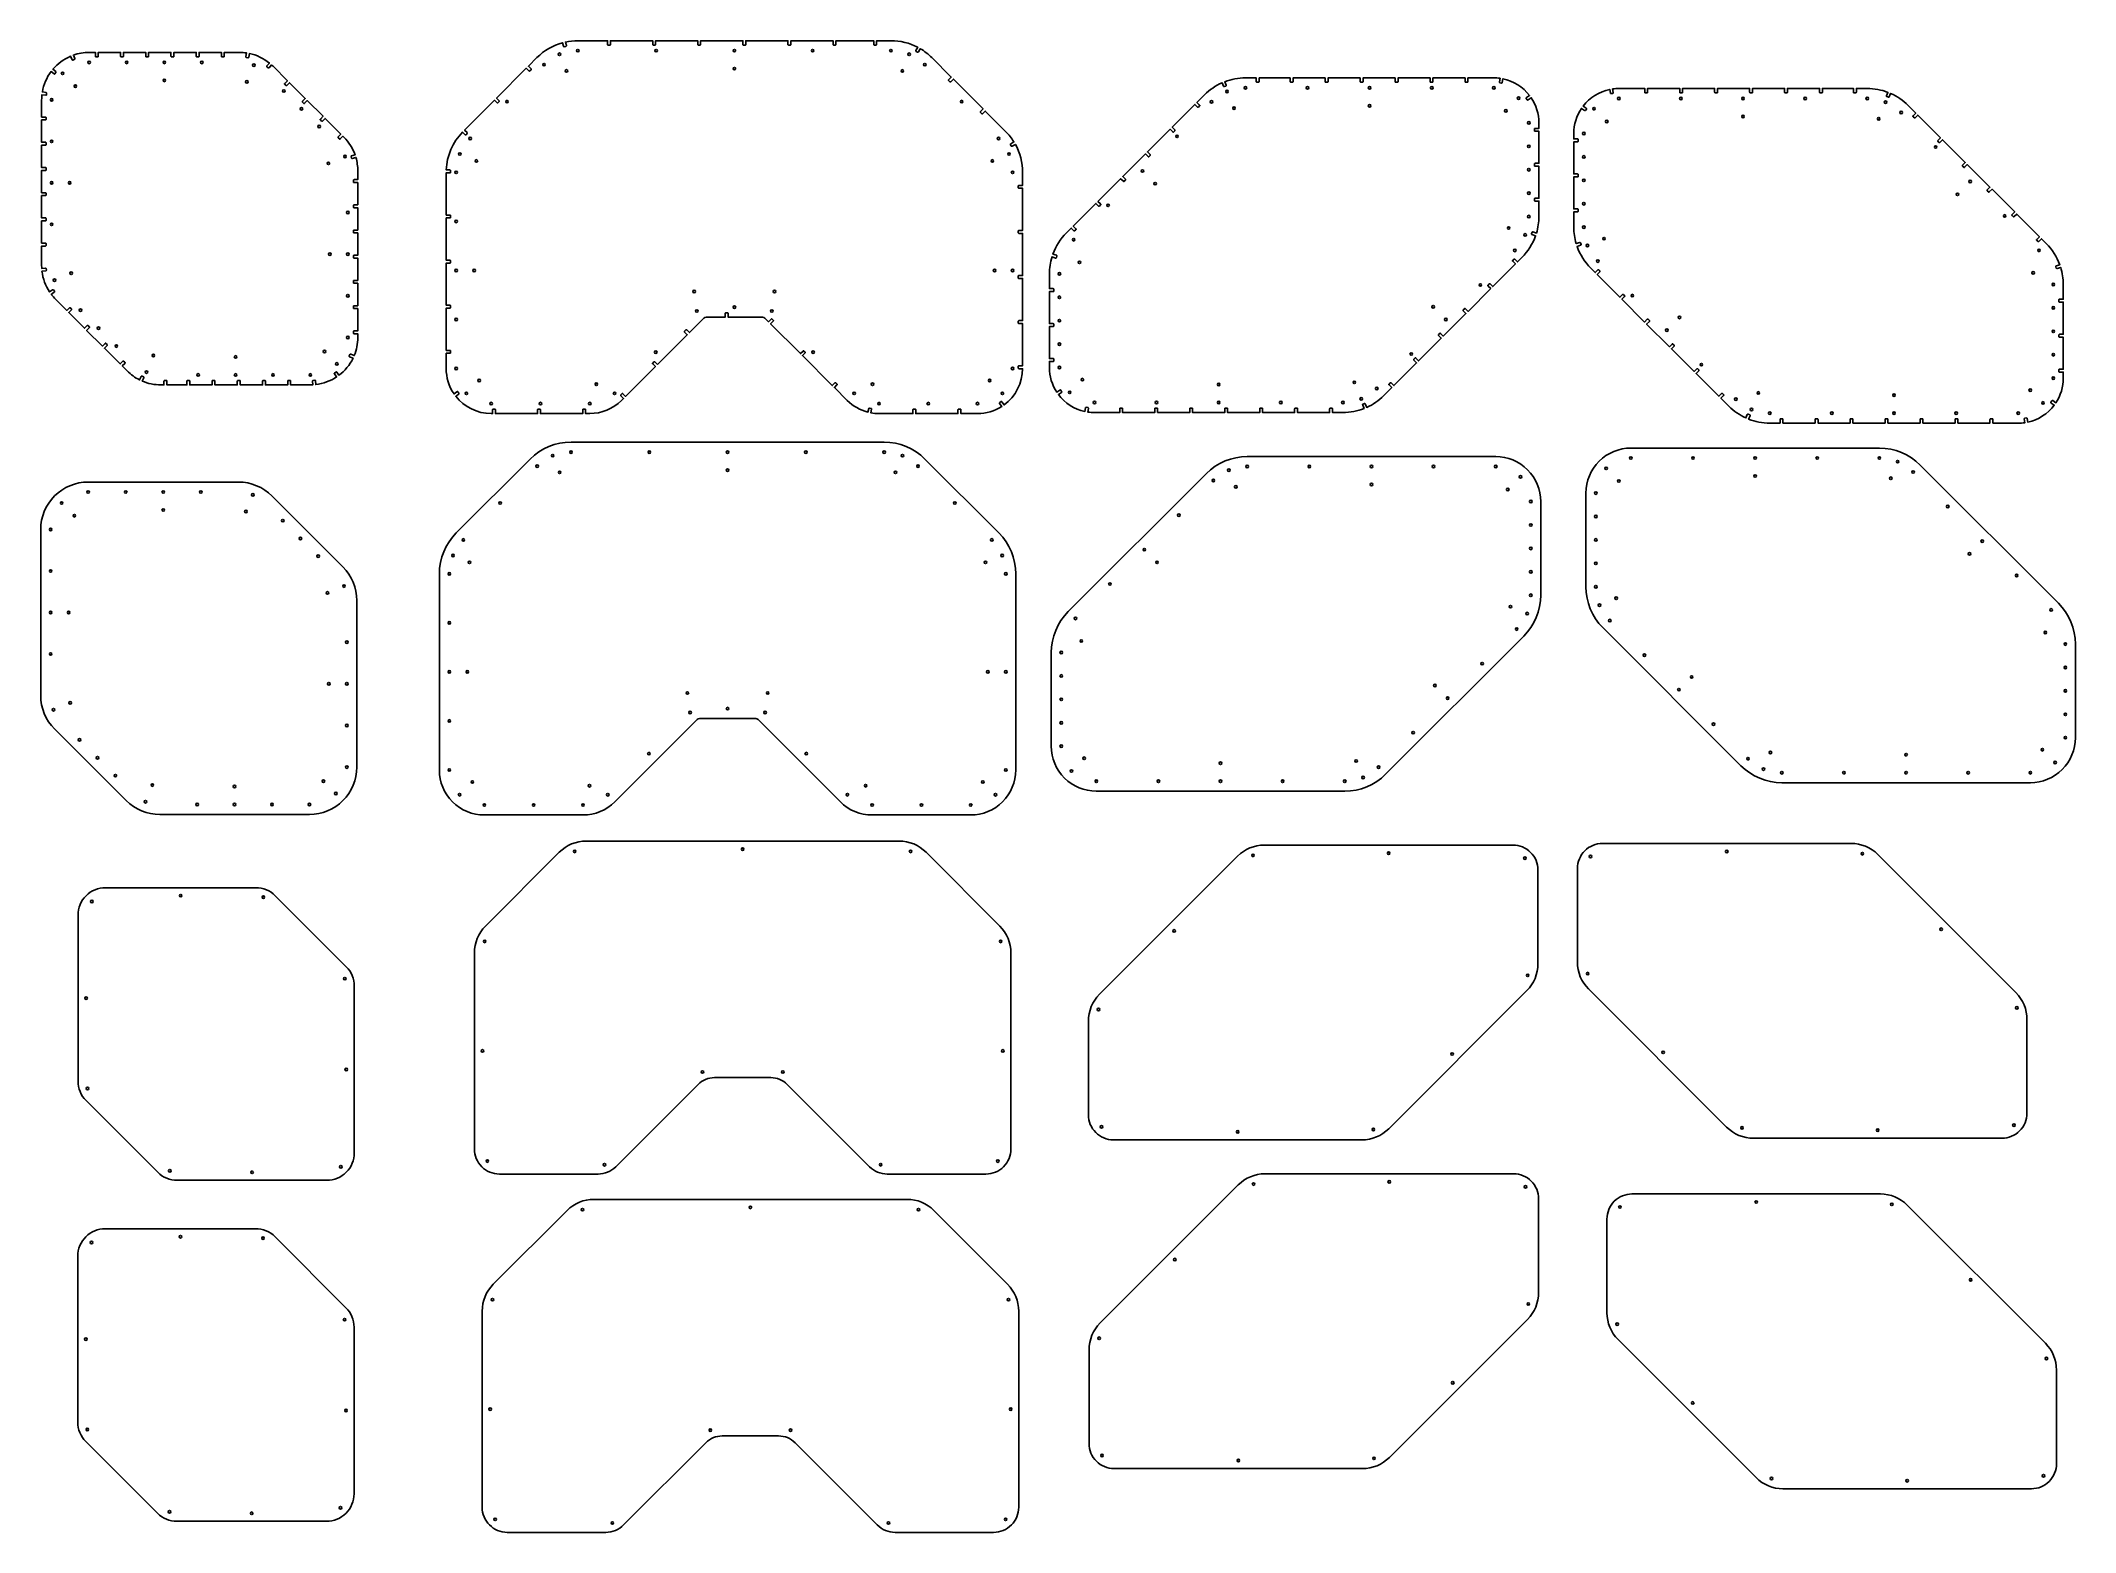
# Model space of a CAD drawing. Header units: millimetres. Extents: x -1240 to 1925, y -2511 to -191.
import ezdxf

# ---------------------------------------------------------------- set-up
doc = ezdxf.new("R2010")
doc.units = ezdxf.units.MM
doc.layers.get('0').update_dxf_attribs({"linetype": 'CONTINUOUS'})

msp = doc.modelspace()

# ---------------------------------------------------------------- linework, layer by layer
for points in [[(-755.3, -374.2), (-749.7, -372.4, -0.071292), (-746.8, -393.1), (-746.8, -406.9), (-752.6, -406.9, 0.414214), (-753.6, -407.9), (-753.6, -410.4, 0.414214), (-752.6, -411.4), (-746.8, -411.4), (-746.8, -446.1), (-752.6, -446.1, 0.414214), (-753.6, -447.1), (-753.6, -449.6, 0.414214), (-752.6, -450.6), (-746.8, -450.6), (-746.8, -485.3), (-752.6, -485.3, 0.414214), (-753.6, -486.3), (-753.6, -488.8, 0.414214), (-752.6, -489.8), (-746.8, -489.8), (-746.8, -524.5), (-752.6, -524.5, 0.414214), (-753.6, -525.5), (-753.6, -528, 0.414214), (-752.6, -529), (-746.8, -529), (-746.8, -563.7), (-752.6, -563.7, 0.414214), (-753.6, -564.7), (-753.6, -567.2, 0.414214), (-752.6, -568.2), (-746.8, -568.2), (-746.8, -603), (-752.6, -603, 0.414214), (-753.6, -604), (-753.6, -606.5, 0.414214), (-752.6, -607.5), (-746.8, -607.5), (-746.8, -642.2), (-752.6, -642.2, 0.414214), (-753.6, -643.2), (-753.6, -645.7, 0.414214), (-752.6, -646.7), (-746.8, -646.7), (-746.8, -652.4, -0.098588), (-752.4, -680.7), (-757.7, -678.3, 0.414214), (-759, -678.8), (-760.1, -681, 0.414214), (-759.6, -682.4), (-754.2, -684.8, -0.11814), (-776.1, -711.3), (-779.5, -706.6, 0.414214), (-780.9, -706.3), (-782.9, -707.8, 0.414214), (-783.2, -709.2), (-779.8, -713.9, -0.11814), (-812.1, -725.7), (-812.6, -719.9, 0.414214), (-813.7, -719), (-816.2, -719.2, 0.414214), (-817.1, -720.3), (-816.6, -726.1, -0.01351), (-820.6, -726.2), (-851.3, -726.2), (-851.3, -720.3, 0.414214), (-852.3, -719.3), (-854.8, -719.3, 0.414214), (-855.8, -720.3), (-855.8, -726.2), (-890.5, -726.2), (-890.5, -720.3, 0.414214), (-891.5, -719.3), (-894, -719.3, 0.414214), (-895, -720.3), (-895, -726.2), (-929.7, -726.2), (-929.7, -720.3, 0.414214), (-930.7, -719.3), (-933.2, -719.3, 0.414214), (-934.2, -720.3), (-934.2, -726.2), (-969, -726.2), (-969, -720.3, 0.414214), (-970, -719.3), (-972.5, -719.3, 0.414214), (-973.5, -720.3), (-973.5, -726.2), (-1008.2, -726.2), (-1008.2, -720.3, 0.414214), (-1009.2, -719.3), (-1011.7, -719.3, 0.414214), (-1012.7, -720.3), (-1012.7, -726.2), (-1043.8, -726.2), (-1043.8, -720.3, 0.414214), (-1044.8, -719.3), (-1047.3, -719.3, 0.414214), (-1048.3, -720.3), (-1048.3, -726.2), (-1053.2, -726.2, -0.101066), (-1082.2, -720.3), (-1079.7, -715, 0.414214), (-1080.2, -713.7), (-1082.5, -712.6, 0.414214), (-1083.8, -713.1), (-1086.3, -718.4, -0.080556), (-1105.4, -704.6), (-1113.2, -696.8), (-1109.1, -692.7, 0.414214), (-1109.1, -691.3), (-1110.8, -689.5, 0.414214), (-1112.2, -689.5), (-1116.4, -693.6), (-1140.9, -669.1), (-1136.8, -664.9, 0.414214), (-1136.8, -663.5), (-1138.6, -661.7, 0.414214), (-1140, -661.7), (-1144.1, -665.9), (-1168.7, -641.4), (-1164.5, -637.2, 0.414214), (-1164.5, -635.8), (-1166.3, -634, 0.414214), (-1167.7, -634), (-1171.9, -638.2), (-1196.4, -613.6), (-1192.3, -609.5, 0.414214), (-1192.3, -608), (-1194, -606.3, 0.414214), (-1195.4, -606.3), (-1199.6, -610.4), (-1216.9, -593.1, -0.034555), (-1223.6, -585.4), (-1218.9, -582, 0.414214), (-1218.6, -580.6), (-1220.1, -578.6, 0.414214), (-1221.5, -578.4), (-1226.2, -581.7, -0.11814), (-1238.1, -549.4), (-1232.2, -548.9, 0.414214), (-1231.3, -547.9), (-1231.5, -545.4, 0.414214), (-1232.6, -544.5), (-1238.4, -545, -0.013728), (-1238.6, -540.9), (-1238.6, -510.2), (-1232.7, -510.2, 0.414214), (-1231.7, -509.2), (-1231.7, -506.7, 0.414214), (-1232.7, -505.7), (-1238.6, -505.7), (-1238.6, -471), (-1232.7, -471, 0.414214), (-1231.7, -470), (-1231.7, -467.5, 0.414214), (-1232.7, -466.5), (-1238.6, -466.5), (-1238.6, -431.8), (-1232.7, -431.8, 0.414214), (-1231.7, -430.8), (-1231.7, -428.3, 0.414214), (-1232.7, -427.3), (-1238.6, -427.3), (-1238.6, -392.6), (-1232.7, -392.6, 0.414214), (-1231.7, -391.6), (-1231.7, -389.1, 0.414214), (-1232.7, -388.1), (-1238.6, -388.1), (-1238.6, -353.3), (-1232.7, -353.3, 0.414214), (-1231.7, -352.3), (-1231.7, -349.8, 0.414214), (-1232.7, -348.8), (-1238.6, -348.8), (-1238.6, -314.1), (-1232.7, -314.1, 0.414214), (-1231.7, -313.1), (-1231.7, -310.6, 0.414214), (-1232.7, -309.6), (-1238.6, -309.6), (-1238.6, -282.8, -0.02684), (-1238.1, -274.9), (-1232.3, -275.7, 0.414214), (-1231.2, -274.9), (-1230.9, -272.4, 0.414214), (-1231.7, -271.3), (-1237.5, -270.5, -0.11814), (-1224, -238.8), (-1219.4, -242.4, 0.414214), (-1218, -242.3), (-1216.5, -240.3, 0.414214), (-1216.6, -238.9), (-1221.2, -235.3, -0.11814), (-1193.5, -214.9), (-1191.4, -220.3, 0.414214), (-1190.1, -220.9), (-1187.8, -220, 0.414214), (-1187.2, -218.7), (-1189.3, -213.2, -0.085151), (-1164.7, -209), (-1155.1, -209), (-1155.1, -214.9, 0.414214), (-1154.1, -215.9), (-1151.6, -215.9, 0.414214), (-1150.6, -214.9), (-1150.6, -209), (-1115.9, -209), (-1115.9, -214.9, 0.414214), (-1114.9, -215.9), (-1112.4, -215.9, 0.414214), (-1111.4, -214.9), (-1111.4, -209), (-1076.7, -209), (-1076.7, -214.9, 0.414214), (-1075.7, -215.9), (-1073.2, -215.9, 0.414214), (-1072.2, -214.9), (-1072.2, -209), (-1037.4, -209), (-1037.4, -214.9, 0.414214), (-1036.4, -215.9), (-1033.9, -215.9, 0.414214), (-1032.9, -214.9), (-1032.9, -209), (-998.2, -209), (-998.2, -214.9, 0.414214), (-997.2, -215.9), (-994.7, -215.9, 0.414214), (-993.7, -214.9), (-993.7, -209), (-959, -209), (-959, -214.9, 0.414214), (-958, -215.9), (-955.5, -215.9, 0.414214), (-954.5, -214.9), (-954.5, -209), (-930.9, -209, -0.037702), (-919.8, -209.8), (-920.9, -215.6, 0.414214), (-920.1, -216.8), (-917.6, -217.2, 0.414214), (-916.4, -216.4), (-915.4, -210.7, -0.11814), (-884.4, -225.5), (-888.2, -229.9, 0.414214), (-888.1, -231.4), (-886.2, -233, 0.414214), (-884.8, -232.9), (-881, -228.5, -0.010585), (-878.7, -230.6), (-856.4, -253), (-860.5, -257.1, 0.414214), (-860.5, -258.5), (-858.7, -260.3, 0.414214), (-857.3, -260.3), (-853.2, -256.2), (-828.6, -280.7), (-832.8, -284.9, 0.414214), (-832.8, -286.3), (-831, -288, 0.414214), (-829.6, -288), (-825.4, -283.9), (-800.9, -308.4), (-805, -312.6, 0.414214), (-805, -314), (-803.3, -315.8, 0.414214), (-801.9, -315.8), (-797.7, -311.6), (-773.2, -336.2), (-777.3, -340.3, 0.414214), (-777.3, -341.7), (-775.5, -343.5, 0.414214), (-774.1, -343.5), (-770, -339.4), (-768.4, -341, -0.11038), (-751.1, -368.1), (-756.7, -369.9, 0.414214), (-757.3, -371.2), (-756.5, -373.6, 0.414214)], [(-280.6, -694.5), (-284.8, -690.4, 0.414214), (-286.2, -690.4), (-287.9, -692.2, 0.414214), (-287.9, -693.6), (-283.8, -697.7), (-330.3, -744.1), (-334.4, -740, 0.414214), (-335.8, -740), (-337.5, -741.8, 0.414214), (-337.5, -743.2), (-333.4, -747.3), (-336.4, -750.3, -0.198912), (-385.9, -770.8), (-392.4, -770.8), (-392.4, -764.9, 0.414214), (-393.4, -763.9), (-395.9, -763.9, 0.414214), (-396.9, -764.9), (-396.9, -770.8), (-462.6, -770.8), (-462.6, -764.9, 0.414214), (-463.6, -763.9), (-466.1, -763.9, 0.414214), (-467.1, -764.9), (-467.1, -770.8), (-532.7, -770.8), (-532.7, -764.9, 0.414214), (-533.7, -763.9), (-536.2, -763.9, 0.414214), (-537.2, -764.9), (-537.2, -770.8), (-539.3, -770.8, -0.231027), (-594.5, -743.8), (-589.8, -740.4, 0.414214), (-589.6, -739), (-591.1, -737, 0.414214), (-592.5, -736.8), (-597.1, -740.2, -0.150707), (-609.3, -700.8), (-609.3, -677), (-603.5, -677, 0.414214), (-602.5, -676), (-602.5, -673.5, 0.414214), (-603.5, -672.5), (-609.3, -672.5), (-609.3, -606.8), (-603.5, -606.8, 0.414214), (-602.5, -605.8), (-602.5, -603.3, 0.414214), (-603.5, -602.3), (-609.3, -602.3), (-609.3, -536.7), (-603.5, -536.7, 0.414214), (-602.5, -535.7), (-602.5, -533.2, 0.414214), (-603.5, -532.2), (-609.3, -532.2), (-609.3, -466.5), (-603.5, -466.5, 0.414214), (-602.5, -465.5), (-602.5, -463, 0.414214), (-603.5, -462), (-609.3, -462), (-609.3, -396.3), (-603.5, -396.4, 0.414214), (-602.5, -395.5), (-602.5, -393, 0.414214), (-603.5, -391.9), (-609.2, -391.8, -0.184434), (-583.8, -332.9), (-579.7, -337, 0.414214), (-578.3, -337), (-576.6, -335.2, 0.414214), (-576.6, -333.8), (-580.7, -329.7), (-534.2, -283.3), (-530.1, -287.4, 0.414214), (-528.7, -287.4), (-526.9, -285.6, 0.414214), (-526.9, -284.2), (-531, -280.1), (-484.6, -233.6), (-480.5, -237.7, 0.414214), (-479.1, -237.7), (-477.3, -236, 0.414214), (-477.3, -234.6), (-481.4, -230.5), (-468.1, -217.1, -0.130697), (-428.1, -193.9), (-426.7, -199.5, 0.414214), (-425.5, -200.3), (-423.1, -199.7, 0.414214), (-422.3, -198.4), (-423.7, -192.8, -0.05394), (-404.5, -190.8), (-358.2, -190.8), (-358.2, -196.6, 0.414214), (-357.2, -197.6), (-354.7, -197.6, 0.414214), (-353.7, -196.6), (-353.7, -190.8), (-288, -190.8), (-288, -196.6, 0.414214), (-287, -197.6), (-284.5, -197.6, 0.414214), (-283.5, -196.6), (-283.5, -190.8), (-217.9, -190.8), (-217.9, -196.6, 0.414214), (-216.9, -197.6), (-214.4, -197.6, 0.414214), (-213.4, -196.6), (-213.4, -190.8), (-147.7, -190.8), (-147.7, -196.6, 0.414214), (-146.7, -197.6), (-144.2, -197.6, 0.414214), (-143.2, -196.6), (-143.2, -190.8), (-77.6, -190.8), (-77.6, -196.6, 0.414214), (-76.6, -197.6), (-74.1, -197.6, 0.414214), (-73.1, -196.6), (-73.1, -190.8), (-7.4, -190.8), (-7.4, -196.6, 0.414214), (-6.4, -197.6), (-3.9, -197.6, 0.414214), (-2.9, -196.6), (-2.9, -190.8), (55.8, -190.8), (55.8, -196.6, 0.414214), (56.8, -197.6), (59.3, -197.6, 0.414214), (60.3, -196.6), (60.3, -190.8), (82.6, -190.8, -0.121088), (124.3, -201), (121.5, -206.1, 0.414214), (121.9, -207.4), (124.1, -208.6, 0.414214), (125.4, -208.2), (128.2, -203.2, -0.063432), (146.2, -217.1), (176.5, -247.4), (172.4, -251.5, 0.414214), (172.4, -252.9), (174.2, -254.7, 0.414214), (175.6, -254.7), (179.7, -250.6), (226.1, -297), (222, -301.1, 0.414214), (222, -302.5), (223.8, -304.3, 0.414214), (225.2, -304.3), (229.3, -300.2), (261.1, -332, -0.057687), (273.9, -348.2), (269, -351.1, 0.414214), (268.6, -352.5), (269.9, -354.6, 0.414214), (271.2, -355), (276.2, -352.1, -0.1269), (287.4, -395.6), (287.4, -415.8), (281.6, -415.8, 0.414214), (280.6, -416.8), (280.6, -419.3, 0.414214), (281.6, -420.3), (287.4, -420.3), (287.4, -486), (281.6, -486, 0.414214), (280.6, -487), (280.6, -489.5, 0.414214), (281.6, -490.5), (287.4, -490.5), (287.4, -556.1), (281.6, -556.1, 0.414214), (280.6, -557.1), (280.6, -559.6, 0.414214), (281.6, -560.6), (287.4, -560.6), (287.4, -626.3), (281.6, -626.3, 0.414214), (280.6, -627.3), (280.6, -629.8, 0.414214), (281.6, -630.8), (287.4, -630.8), (287.4, -696.5), (281.6, -696.5, 0.414214), (280.6, -697.5), (280.6, -700, 0.414214), (281.6, -701), (287.4, -701, -0.238889), (258.7, -757.3), (255.4, -752.6, 0.414214), (254, -752.3), (252, -753.7, 0.414214), (251.7, -755.1), (255, -759.9, -0.142349), (217.4, -770.8), (191.4, -770.8), (191.4, -764.9, 0.414214), (190.4, -763.9), (187.9, -763.9, 0.414214), (186.9, -764.9), (186.9, -770.8), (121.2, -770.8), (121.2, -764.9, 0.414214), (120.2, -763.9), (117.7, -763.9, 0.414214), (116.7, -764.9), (116.7, -770.8), (64, -770.8, -0.046291), (51.1, -769.6), (52.4, -763.9, 0.414214), (51.6, -762.7), (49.2, -762.2, 0.414214), (48, -763), (46.7, -768.6, -0.134825), (14.5, -750.3), (-5.4, -730.4), (-1.3, -726.3, 0.414214), (-1.3, -724.8), (-3, -723.1, 0.414214), (-4.5, -723.1), (-8.6, -727.2), (-55, -680.7), (-50.9, -676.6, 0.414214), (-50.9, -675.2), (-52.7, -673.5, 0.414214), (-54.1, -673.5), (-58.2, -677.6), (-104.6, -631.1), (-100.5, -627, 0.414214), (-100.5, -625.6), (-102.3, -623.9, 0.414214), (-103.7, -623.9), (-107.8, -628), (-113.5, -622.2, 0.198912), (-117.1, -620.8), (-170.7, -620.8), (-170.7, -614.9, 0.414214), (-171.7, -613.9), (-174.2, -613.9, 0.414214), (-175.2, -614.9), (-175.2, -620.8), (-204.8, -620.8, 0.198912), (-208.3, -622.2), (-231, -644.9), (-235.1, -640.8, 0.414214), (-236.6, -640.8), (-238.3, -642.6, 0.414214), (-238.3, -644), (-234.2, -648.1)], [(497.5, -769.2), (497.5, -763.3, 0.414214), (496.5, -762.3), (494, -762.3, 0.414214), (493, -763.3), (493, -769.2), (443.1, -769.2), (443.1, -763.3, 0.414214), (442.1, -762.3), (439.6, -762.3, 0.414214), (438.6, -763.3), (438.6, -769.2), (399.2, -769.2, -0.037473), (388.8, -768.4), (389.8, -762.7, 0.414214), (389, -761.5), (386.6, -761.1, 0.414214), (385.4, -761.9), (384.3, -767.6, -0.180185), (343.2, -741.2), (348, -737.9, 0.414214), (348.2, -736.5), (346.8, -734.4, 0.414214), (345.4, -734.2), (340.6, -737.5, -0.145844), (329.2, -699.2), (329.2, -689.8), (335.1, -689.8, 0.414214), (336.1, -688.8), (336.1, -686.3, 0.414214), (335.1, -685.3), (329.2, -685.3), (329.2, -635.4), (335.1, -635.4, 0.414214), (336.1, -634.4), (336.1, -631.9, 0.414214), (335.1, -630.9), (329.2, -630.9), (329.2, -581), (335.1, -581, 0.414214), (336.1, -580), (336.1, -577.5, 0.414214), (335.1, -576.5), (329.2, -576.5), (329.2, -553.5, -0.074776), (333.2, -527), (338.7, -528.9, 0.414214), (340, -528.2), (340.8, -525.9, 0.414214), (340.2, -524.6), (334.6, -522.7, -0.109647), (355.6, -489.8), (363.1, -482.3), (367.2, -486.5, 0.414214), (368.6, -486.5), (370.4, -484.7, 0.414214), (370.4, -483.3), (366.2, -479.1), (401.5, -443.9), (405.7, -448, 0.414214), (407.1, -448), (408.9, -446.2, 0.414214), (408.9, -444.8), (404.7, -440.7), (440, -405.4), (444.2, -409.5, 0.414214), (445.6, -409.5), (447.4, -407.8, 0.414214), (447.4, -406.3), (443.2, -402.2), (478.5, -366.9), (482.7, -371.1, 0.414214), (484.1, -371.1), (485.8, -369.3, 0.414214), (485.8, -367.9), (481.7, -363.7), (517, -328.4), (521.1, -332.6, 0.414214), (522.5, -332.6), (524.3, -330.8, 0.414214), (524.3, -329.4), (520.2, -325.2), (555.5, -289.9), (559.6, -294.1, 0.414214), (561, -294.1), (562.8, -292.3, 0.414214), (562.8, -290.9), (558.6, -286.8), (570.4, -275, -0.092637), (597.7, -256.3), (599.9, -261.7, 0.414214), (601.2, -262.2), (603.5, -261.3, 0.414214), (604.1, -260), (601.9, -254.6, -0.091731), (634.1, -248.6), (651, -248.6), (651, -254.5, 0.414214), (652, -255.5), (654.5, -255.5, 0.414214), (655.5, -254.5), (655.5, -248.6), (703.7, -248.6), (703.7, -254.5, 0.414214), (704.7, -255.5), (707.2, -255.5, 0.414214), (708.2, -254.5), (708.2, -248.6), (758.1, -248.6), (758.1, -254.5, 0.414214), (759.1, -255.5), (761.6, -255.5, 0.414214), (762.6, -254.5), (762.6, -248.6), (812.6, -248.6), (812.6, -254.5, 0.414214), (813.6, -255.5), (816.1, -255.5, 0.414214), (817.1, -254.5), (817.1, -248.6), (867, -248.6), (867, -254.5, 0.414214), (868, -255.5), (870.5, -255.5, 0.414214), (871.5, -254.5), (871.5, -248.6), (921.4, -248.6), (921.4, -254.5, 0.414214), (922.4, -255.5), (924.9, -255.5, 0.414214), (925.9, -254.5), (925.9, -248.6), (975.8, -248.6), (975.8, -254.5, 0.414214), (976.8, -255.5), (979.3, -255.5, 0.414214), (980.3, -254.5), (980.3, -248.6), (1020.6, -248.6, -0.03438), (1030.2, -249.3), (1029.2, -255, 0.414214), (1030, -256.2), (1032.5, -256.6, 0.414214), (1033.6, -255.8), (1034.6, -250, -0.180185), (1076.1, -275.9), (1071.3, -279.3, 0.414214), (1071.1, -280.7), (1072.6, -282.8, 0.414214), (1074, -283), (1078.7, -279.6, -0.149), (1090.6, -318.6), (1090.6, -327.1), (1084.7, -327.1, 0.414214), (1083.7, -328.1), (1083.7, -330.6, 0.414214), (1084.7, -331.6), (1090.6, -331.6), (1090.6, -381.5), (1084.7, -381.5, 0.414214), (1083.7, -382.5), (1083.7, -385, 0.414214), (1084.7, -386), (1090.6, -386), (1090.6, -435.9), (1084.7, -435.9, 0.414214), (1083.7, -436.9), (1083.7, -439.4, 0.414214), (1084.7, -440.4), (1090.6, -440.4), (1090.6, -464.4, -0.072361), (1086.9, -490), (1081.3, -488.2, 0.414214), (1080.1, -488.8), (1079.3, -491.2, 0.414214), (1079.9, -492.5), (1085.5, -494.3, -0.112079), (1064.2, -528), (1057.4, -534.9), (1053.2, -530.7, 0.414214), (1051.8, -530.7), (1050, -532.5, 0.414214), (1050, -533.9), (1054.2, -538.1), (1018.9, -573.4), (1014.7, -569.2, 0.414214), (1013.3, -569.2), (1011.5, -571, 0.414214), (1011.5, -572.4), (1015.7, -576.5), (980.4, -611.8), (976.3, -607.7, 0.414214), (974.8, -607.7), (973.1, -609.5, 0.414214), (973.1, -610.9), (977.2, -615), (941.9, -650.3), (937.8, -646.2, 0.414214), (936.4, -646.2), (934.6, -647.9, 0.414214), (934.6, -649.3), (938.7, -653.5), (903.4, -688.8), (899.3, -684.6, 0.414214), (897.9, -684.6), (896.1, -686.4, 0.414214), (896.1, -687.8), (900.3, -692), (865, -727.3), (860.8, -723.1, 0.414214), (859.4, -723.1), (857.6, -724.9, 0.414214), (857.6, -726.3), (861.8, -730.5), (849.4, -742.9, -0.090214), (822.9, -761.2), (820.6, -755.8, 0.414214), (819.3, -755.3), (817, -756.2, 0.414214), (816.5, -757.6), (818.8, -762.9, -0.094154), (785.8, -769.2), (769.6, -769.2), (769.6, -763.3, 0.414214), (768.6, -762.3), (766.1, -762.3, 0.414214), (765.1, -763.3), (765.1, -769.2), (715.2, -769.2), (715.2, -763.3, 0.414214), (714.2, -762.3), (711.7, -762.3, 0.414214), (710.7, -763.3), (710.7, -769.2), (660.8, -769.2), (660.8, -763.3, 0.414214), (659.8, -762.3), (657.3, -762.3, 0.414214), (656.3, -763.3), (656.3, -769.2), (606.4, -769.2), (606.4, -763.3, 0.414214), (605.4, -762.3), (602.9, -762.3, 0.414214), (601.9, -763.3), (601.9, -769.2), (552, -769.2), (552, -763.3, 0.414214), (551, -762.3), (548.5, -762.3, 0.414214), (547.5, -763.3), (547.5, -769.2)], [(1520.4, -779.9), (1520.4, -785.7), (1470.4, -785.7), (1470.4, -779.9, 0.414214), (1469.4, -778.9), (1466.9, -778.9, 0.414214), (1465.9, -779.9), (1465.9, -785.7), (1449.8, -785.7, -0.094154), (1416.8, -779.5), (1419.1, -774.1, 0.414214), (1418.6, -772.8), (1416.3, -771.8, 0.414214), (1414.9, -772.3), (1412.7, -777.7, -0.090214), (1386.2, -759.4), (1373.8, -747), (1377.9, -742.8, 0.414214), (1377.9, -741.4), (1376.2, -739.6, 0.414214), (1374.8, -739.6), (1370.6, -743.8), (1335.3, -708.5), (1339.5, -704.3, 0.414214), (1339.5, -702.9), (1337.7, -701.2, 0.414214), (1336.3, -701.2), (1332.1, -705.3), (1296.8, -670), (1301, -665.9, 0.414214), (1301, -664.5), (1299.2, -662.7, 0.414214), (1297.8, -662.7), (1293.6, -666.8), (1258.3, -631.5), (1262.5, -627.4, 0.414214), (1262.5, -626), (1260.7, -624.2, 0.414214), (1259.3, -624.2), (1255.2, -628.4), (1219.9, -593.1), (1224, -588.9, 0.414214), (1224, -587.5), (1222.3, -585.7, 0.414214), (1220.8, -585.7), (1216.7, -589.9), (1181.4, -554.6), (1185.5, -550.4, 0.414214), (1185.5, -549), (1183.8, -547.3, 0.414214), (1182.4, -547.3), (1178.2, -551.4), (1171.3, -544.5, -0.112079), (1150.1, -510.8), (1155.6, -509, 0.414214), (1156.3, -507.7), (1155.5, -505.4, 0.414214), (1154.3, -504.7), (1148.7, -506.5, -0.072361), (1145, -480.9), (1145, -457), (1150.8, -457, 0.414214), (1151.8, -456), (1151.8, -453.5, 0.414214), (1150.8, -452.5), (1145, -452.5), (1145, -402.6), (1150.8, -402.6, 0.414214), (1151.8, -401.6), (1151.8, -399.1, 0.414214), (1150.8, -398.1), (1145, -398.1), (1145, -348.1), (1150.8, -348.1, 0.414214), (1151.8, -347.1), (1151.8, -344.6, 0.414214), (1150.8, -343.6), (1145, -343.6), (1145, -335.1, -0.149), (1156.9, -296.1), (1161.6, -299.5, 0.414214), (1163, -299.3), (1164.5, -297.2, 0.414214), (1164.2, -295.9), (1159.5, -292.4, -0.180185), (1200.9, -266.6), (1201.9, -272.3, 0.414214), (1203.1, -273.1), (1205.5, -272.7, 0.414214), (1206.4, -271.6), (1205.4, -265.8, -0.03438), (1215, -265.1), (1255.3, -265.1), (1255.3, -271, 0.414214), (1256.3, -272), (1258.8, -272, 0.414214), (1259.8, -271), (1259.8, -265.1), (1309.7, -265.1), (1309.7, -271, 0.414214), (1310.7, -272), (1313.2, -272, 0.414214), (1314.2, -271), (1314.2, -265.1), (1364.1, -265.1), (1364.1, -271, 0.414214), (1365.1, -272), (1367.6, -272, 0.414214), (1368.6, -271), (1368.6, -265.1), (1418.5, -265.1), (1418.5, -271, 0.414214), (1419.5, -272), (1422, -272, 0.414214), (1423, -271), (1423, -265.1), (1472.9, -265.1), (1472.9, -271, 0.414214), (1473.9, -272), (1476.4, -272, 0.414214), (1477.4, -271), (1477.4, -265.1), (1527.3, -265.1), (1527.3, -271, 0.414214), (1528.3, -272), (1530.8, -272, 0.414214), (1531.8, -271), (1531.8, -265.1), (1580, -265.1), (1580, -271, 0.414214), (1581, -272), (1583.5, -272, 0.414214), (1584.5, -271), (1584.5, -265.1), (1601.5, -265.1, -0.091731), (1633.7, -271.1), (1631.5, -276.5, 0.414214), (1632, -277.8), (1634.3, -278.8, 0.414214), (1635.7, -278.2), (1637.9, -272.8, -0.092637), (1665.2, -291.5), (1676.9, -303.3), (1672.8, -307.4, 0.414214), (1672.8, -308.8), (1674.6, -310.6, 0.414214), (1676, -310.6), (1680.1, -306.5), (1715.4, -341.8), (1711.3, -345.9, 0.414214), (1711.3, -347.3), (1713, -349.1, 0.414214), (1714.4, -349.1), (1718.6, -344.9), (1753.9, -380.2), (1749.7, -384.4, 0.414214), (1749.7, -385.8), (1751.5, -387.6, 0.414214), (1752.9, -387.6), (1757.1, -383.4), (1792.4, -418.7), (1788.2, -422.9, 0.414214), (1788.2, -424.3), (1790, -426.1, 0.414214), (1791.4, -426.1), (1795.6, -421.9), (1830.9, -457.2), (1826.7, -461.3, 0.414214), (1826.7, -462.8), (1828.5, -464.5, 0.414214), (1829.9, -464.5), (1834, -460.4), (1869.3, -495.7), (1865.2, -499.8, 0.414214), (1865.2, -501.2), (1866.9, -503, 0.414214), (1868.4, -503), (1872.5, -498.9), (1880, -506.3, -0.109647), (1901, -539.3), (1895.4, -541.1, 0.414214), (1894.8, -542.4), (1895.6, -544.7, 0.414214), (1896.8, -545.4), (1902.4, -543.5, -0.074776), (1906.4, -570), (1906.4, -593), (1900.5, -593, 0.414214), (1899.5, -594), (1899.5, -596.5, 0.414214), (1900.5, -597.5), (1906.4, -597.5), (1906.4, -647.5), (1900.5, -647.5, 0.414214), (1899.5, -648.5), (1899.5, -651, 0.414214), (1900.5, -652), (1906.4, -652), (1906.4, -701.9), (1900.5, -701.9, 0.414214), (1899.5, -702.9), (1899.5, -705.4, 0.414214), (1900.5, -706.4), (1906.4, -706.4), (1906.4, -715.7, -0.145844), (1894.9, -754.1), (1890.2, -750.7, 0.414214), (1888.8, -750.9), (1887.3, -753, 0.414214), (1887.6, -754.4), (1892.4, -757.7, -0.180185), (1851.2, -784.1), (1850.2, -778.4, 0.414214), (1849, -777.6), (1846.6, -778, 0.414214), (1845.8, -779.2), (1846.8, -785, -0.037473), (1836.4, -785.7), (1796.9, -785.7), (1796.9, -779.9, 0.414214), (1795.9, -778.9), (1793.4, -778.9, 0.414214), (1792.4, -779.9), (1792.4, -785.7), (1742.5, -785.7), (1742.5, -779.9, 0.414214), (1741.5, -778.9), (1739, -778.9, 0.414214), (1738, -779.9), (1738, -785.7), (1688.1, -785.7), (1688.1, -779.9, 0.414214), (1687.1, -778.9), (1684.6, -778.9, 0.414214), (1683.6, -779.9), (1683.6, -785.7), (1633.7, -785.7), (1633.7, -779.9, 0.414214), (1632.7, -778.9), (1630.2, -778.9, 0.414214), (1629.2, -779.9), (1629.2, -785.7), (1579.3, -785.7), (1579.3, -779.9, 0.414214), (1578.3, -778.9), (1575.8, -778.9, 0.414214), (1574.8, -779.9), (1574.8, -785.7), (1524.9, -785.7), (1524.9, -779.9, 0.414214), (1523.9, -778.9), (1521.4, -778.9, 0.414214)], [(53.4, -1395.3, -0.198912), (3.9, -1374.8), (-124.1, -1246.7, 0.198912), (-127.7, -1245.3), (-215.4, -1245.3, 0.198912), (-218.9, -1246.7), (-347, -1374.8, -0.198912), (-396.5, -1395.3), (-549.9, -1395.3, -0.414214), (-619.9, -1325.3), (-619.9, -1020.1, -0.198912), (-593.5, -956.5), (-478.7, -841.6, -0.198912), (-415.1, -815.3), (72, -815.3, -0.198912), (135.6, -841.6), (250.5, -956.5, -0.198912), (276.8, -1020.1), (276.8, -1325.3, -0.414214), (206.8, -1395.3)], [(852.2, -1332, -0.198912), (788.6, -1358.3), (402.1, -1358.3, -0.414214), (332.1, -1288.3), (332.1, -1142.6, -0.198912), (358.4, -1078.9), (573.3, -864.1, -0.198912), (636.9, -837.7), (1023.5, -837.7, -0.414214), (1093.5, -907.7), (1093.5, -1053.5, -0.198912), (1067.1, -1117.1)], [(1190.1, -1103.9, -0.198912), (1163.8, -1040.3), (1163.8, -894.5, -0.414214), (1233.8, -824.5), (1620.3, -824.5, -0.198912), (1683.9, -850.9), (1898.8, -1065.7, -0.198912), (1925.2, -1129.4), (1925.2, -1275.1, -0.414214), (1855.2, -1345.1), (1468.6, -1345.1, -0.198912), (1405, -1318.7)], [(-769.9, -1009.4, -0.198912), (-748.3, -1061.6), (-748.3, -1320.8, -0.414214), (-822.1, -1394.6), (-1054.8, -1394.6, -0.198912), (-1107, -1373), (-1218.5, -1261.5, -0.198912), (-1240.1, -1209.3), (-1240.1, -951.2, -0.414214), (-1166.3, -877.4), (-932.4, -877.4, -0.198912), (-880.3, -899)], [(76.9, -1953.9, -0.198912), (49.3, -1942.5), (-78.7, -1814.5, 0.198912), (-104.2, -1803.9), (-191.9, -1803.9, 0.198912), (-217.4, -1814.5), (-345.4, -1942.5, -0.198912), (-373, -1953.9), (-526.4, -1953.9, -0.414214), (-565.4, -1914.9), (-565.4, -1609.8, -0.198912), (-548.2, -1568.1), (-433.3, -1453.2, -0.198912), (-391.6, -1435.9), (95.5, -1435.9, -0.198912), (137.2, -1453.2), (252, -1568.1, -0.198912), (269.3, -1609.8), (269.3, -1914.9, -0.414214), (230.3, -1953.9)], [(1089.2, -1626.9, -0.198912), (1071.9, -1668.6), (857.1, -1883.5, -0.198912), (815.3, -1900.7), (428.8, -1900.7, -0.414214), (389.8, -1861.7), (389.8, -1716, -0.198912), (407.1, -1674.3), (621.9, -1459.4, -0.198912), (663.6, -1442.1), (1050.2, -1442.1, -0.414214), (1089.2, -1481.1)], [(1167.9, -1666, -0.198912), (1150.6, -1624.3), (1150.6, -1478.6, -0.414214), (1189.6, -1439.6), (1576.1, -1439.6, -0.198912), (1617.9, -1456.8), (1832.7, -1671.7, -0.198912), (1850, -1713.4), (1850, -1859.2, -0.414214), (1811, -1898.2), (1424.5, -1898.2, -0.198912), (1382.7, -1880.9)], [(-905.3, -1508.4, -0.198912), (-875.1, -1521), (-764.7, -1631.3, -0.198912), (-752.2, -1661.6), (-752.2, -1920.8, -0.414214), (-795, -1963.6), (-1027.7, -1963.6, -0.198912), (-1058, -1951.1), (-1169.5, -1839.6, -0.198912), (-1182, -1809.3), (-1182, -1551.2, -0.414214), (-1139.2, -1508.4)], [(858.1, -2394.8, -0.198912), (816.3, -2412.1), (429.8, -2412.1, -0.414214), (390.8, -2373.1), (390.8, -2227.4, -0.198912), (408.1, -2185.6), (622.9, -1970.8, -0.198912), (664.6, -1953.5), (1051.2, -1953.5, -0.414214), (1090.2, -1992.5), (1090.2, -2138.2, -0.198912), (1072.9, -2180)], [(-553.3, -2167.1, -0.198912), (-536.1, -2125.4), (-421.2, -2010.5, -0.198912), (-379.5, -1993.3), (107.6, -1993.3, -0.198912), (149.3, -2010.5), (264.1, -2125.4, -0.198912), (281.4, -2167.1), (281.4, -2472.3, -0.414214), (242.4, -2511.3), (89, -2511.3, -0.198912), (61.4, -2499.8), (-66.6, -2371.8, 0.198912), (-92.1, -2361.3), (-179.8, -2361.3, 0.198912), (-205.3, -2371.8), (-333.3, -2499.8, -0.198912), (-360.9, -2511.3), (-514.3, -2511.3, -0.414214), (-553.3, -2472.3)], [(1213.8, -2211.4, -0.198912), (1196.5, -2169.7), (1196.5, -2023.9, -0.414214), (1235.5, -1984.9), (1622, -1984.9, -0.198912), (1663.7, -2002.2), (1878.6, -2217.1, -0.198912), (1895.9, -2258.8), (1895.9, -2404.5, -0.414214), (1856.9, -2443.5), (1470.3, -2443.5, -0.198912), (1428.6, -2426.2)], [(-905.8, -2038.9, -0.198912), (-875.5, -2051.4), (-765.2, -2161.8, -0.198912), (-752.6, -2192), (-752.6, -2451.3, -0.414214), (-795.4, -2494.1), (-1028.1, -2494.1, -0.198912), (-1058.4, -2481.6), (-1169.9, -2370.1, -0.198912), (-1182.4, -2339.8), (-1182.4, -2081.7, -0.414214), (-1139.6, -2038.9)]]:
    msp.add_lwpolyline(points, format="xyb", close=True)
for centre in [(-433, -211.9), (-404.5, -206.3), (-282.7, -206.3), (-160.9, -206.3), (-39.2, -206.3), (82.6, -206.3), (111.1, -211.9), (-1206, -241.6), (-1164.7, -224.5), (-1106.3, -224.5), (-1047.8, -224.5), (-1047.8, -252.5), (-989.4, -224.5), (-919.3, -254.8), (-908.5, -228.8), (-457.1, -228.1), (-422.2, -237.8), (-160.9, -234.3), (100.4, -237.8), (135.3, -228.1), (-1223.1, -282.8), (-1186.2, -261.4), (-861.9, -269), (-514.6, -285.5), (192.7, -285.5), (581.4, -285.9), (605.5, -269.8), (634.1, -264.1), (730.7, -264.1), (827.3, -264.1), (924, -264.1), (1020.6, -264.1), (1059.1, -280.1), (1215, -280.6), (1311.6, -280.6), (1408.2, -280.6), (1504.9, -280.6), (1601.5, -280.6), (1630, -286.3), (-834.5, -296.8), (616.3, -295.7), (827.3, -292.1), (1039.3, -299.9), (1176.4, -296.6), (1196.2, -316.4), (1408.2, -308.6), (1619.3, -312.2), (1654.2, -302.5), (-1223.1, -347.3), (-806.9, -324.3), (-572, -342.9), (250.1, -342.9), (527.7, -339.6), (1075.1, -318.6), (1160.5, -335.1), (-792.5, -381.5), (-766.7, -370.8), (-588.1, -367.1), (-562.3, -377.8), (240.4, -377.8), (266.3, -367.1), (1075.1, -355.1), (1160.5, -371.6), (1707.9, -356.2), (-1223.1, -411.9), (-1195.1, -411.9), (-593.8, -395.6), (271.9, -395.6), (474, -393.4), (493.7, -413.2), (1075.1, -391.5), (1160.5, -408), (1761.6, -409.9), (1075.1, -427.9), (1160.5, -444.4), (1741.8, -429.7), (-1223.1, -476.4), (-762.3, -458), (-593.8, -471.9), (420.4, -446.9), (1075.1, -464.4), (1815.2, -463.4), (366.9, -500.4), (1043.6, -482.2), (1069.4, -492.9), (1160.5, -480.9), (1192, -498.7), (-790.3, -522.8), (-762.3, -522.8), (375.9, -535.5), (1053.3, -517), (1166.1, -509.4), (1182.3, -533.6), (1868.7, -517), (-1218.6, -563.2), (-1192.7, -552.5), (-593.8, -548.2), (-565.8, -548.2), (243.9, -548.2), (271.9, -548.2), (344.7, -553.5), (999.6, -570.8), (1859.7, -552), (1890.9, -570), (-762.3, -587.6), (-223.4, -580.9), (-98.5, -580.9), (344.7, -589.9), (1236, -587.3), (-1178.1, -610), (-593.8, -624.5), (-219.3, -611.3), (-160.9, -605.3), (-102.6, -611.3), (344.7, -626.3), (926.1, -604.7), (945.9, -624.5), (1309.5, -621.2), (1890.9, -606.4), (-1150.2, -637.9), (-1122.4, -665.8), (-762.3, -652.4), (344.7, -662.8), (1289.7, -641), (1890.9, -642.9), (-1064.8, -680.4), (-936.9, -682.7), (-798.7, -674.2), (-779.3, -693.6), (-283.3, -675.3), (-38.5, -675.3), (892.1, -678.2), (1343.4, -694.7), (1890.9, -679.3), (-1075.6, -706.3), (-995.1, -710.7), (-936.9, -710.7), (-878.7, -710.7), (-820.6, -710.7), (-593.8, -700.8), (-558, -719.5), (-375.7, -725.2), (53.9, -725.2), (236.2, -719.5), (271.9, -700.8), (344.7, -699.2), (380.5, -718), (592.5, -725.7), (803.5, -722.2), (1890.9, -715.7), (-577.8, -739.3), (-539.3, -755.3), (-462.6, -755.3), (-385.9, -755.3), (-347.3, -739.3), (25.5, -739.3), (64, -755.3), (140.7, -755.3), (217.4, -755.3), (256, -739.3), (360.7, -737.8), (399.2, -753.7), (495.8, -753.7), (592.5, -753.7), (689.1, -753.7), (785.8, -753.7), (814.3, -748), (838.4, -731.9), (1397.1, -748.4), (1432, -738.7), (1643.1, -742.2), (1855.1, -734.5), (1874.9, -754.3), (1421.3, -764.6), (1449.8, -770.2), (1546.5, -770.2), (1643.1, -770.2), (1739.7, -770.2), (1836.4, -770.2), (-467.7, -852.6), (-443.6, -836.4), (-415.1, -830.8), (-293.3, -830.8), (-171.5, -830.8), (-49.8, -830.8), (72, -830.8), (100.5, -836.4), (124.7, -852.6), (636.9, -853.2), (733.5, -853.2), (830.2, -853.2), (926.8, -853.2), (1023.5, -853.2), (1195.2, -856), (1233.8, -840), (1330.4, -840), (1427, -840), (1523.7, -840), (1620.3, -840), (1648.8, -845.7), (-432.8, -862.3), (-171.5, -858.8), (89.8, -862.3), (584.2, -875), (608.4, -858.9), (619.1, -884.8), (830.2, -881.2), (1062, -869.2), (1215, -875.8), (1427, -868), (1638.1, -871.5), (1673, -861.8), (-1207.5, -910), (-1166.3, -892.9), (-1107.8, -892.9), (-1049.4, -892.9), (-990.9, -892.9), (-910, -897.3), (-525.2, -910), (182.1, -910), (1042.2, -889), (1078, -907.7), (1179.3, -894.5), (1726.7, -915.5), (-1224.6, -951.2), (-1187.7, -929.8), (-1049.4, -920.9), (-920.8, -923.2), (-863.5, -937.4), (530.5, -928.8), (1078, -944.2), (1179.3, -930.9), (-836.1, -965.2), (-582.6, -967.4), (239.5, -967.4), (476.8, -982.5), (1078, -980.6), (1179.3, -967.4), (1780.4, -969.3), (-808.5, -992.7), (-598.7, -991.6), (-572.9, -1002.3), (229.8, -1002.3), (255.7, -991.6), (496.6, -1002.3), (1179.3, -1003.8), (1760.6, -989.1), (-1224.6, -1015.8), (-768.2, -1039.2), (-604.4, -1020.1), (261.3, -1020.1), (423.3, -1036), (1078, -1017), (1179.3, -1040.3), (1833.9, -1022.8), (-794, -1049.9), (1046.4, -1071.3), (1078, -1053.5), (1184.9, -1068.8), (1210.8, -1058.1), (1887.5, -1076.3), (-1224.6, -1080.3), (-1196.6, -1080.3), (-604.4, -1096.4), (369.7, -1089.5), (1056.1, -1106.1), (1072.3, -1082), (1201.1, -1092.9), (-763.8, -1126.4), (378.8, -1124.6), (1878.5, -1111.4), (1909.7, -1129.4), (-1224.6, -1144.8), (-604.4, -1172.7), (-576.4, -1172.7), (233.3, -1172.7), (261.3, -1172.7), (347.6, -1142.6), (1002.4, -1159.9), (1254.8, -1146.6), (1909.7, -1165.8), (-791.8, -1191.2), (-763.8, -1191.2), (347.6, -1179), (928.9, -1193.8), (1308.5, -1200.4), (1328.3, -1180.6), (1909.7, -1202.2), (-1220.2, -1231.6), (-1194.3, -1220.9), (-234, -1205.5), (-229.9, -1235.8), (-171.5, -1229.8), (-113.2, -1235.8), (-109.1, -1205.5), (347.6, -1215.4), (948.7, -1213.6), (-763.8, -1256), (-604.4, -1249), (347.6, -1251.9), (895, -1267.3), (1362.2, -1254.1), (1909.7, -1238.7), (-1179.7, -1278.4), (347.6, -1288.3), (1450.8, -1298.1), (1873.9, -1293.8), (1909.7, -1275.1), (-1151.8, -1306.3), (-763.8, -1320.8), (-604.4, -1325.3), (-293.9, -1299.8), (-49.1, -1299.8), (261.3, -1325.3), (363.5, -1326.9), (383.3, -1307.1), (595.3, -1314.8), (806.4, -1311.3), (841.3, -1321), (1415.9, -1307.8), (1440.1, -1323.9), (1468.6, -1329.6), (1565.2, -1329.6), (1661.9, -1301.6), (1661.9, -1329.6), (1758.5, -1329.6), (1855.2, -1329.6), (1893.7, -1313.6), (-1123.9, -1334.2), (-1066.4, -1348.8), (-938.5, -1351.1), (-800.3, -1342.6), (-780.9, -1362), (-568.6, -1344), (-386.3, -1349.8), (43.3, -1349.8), (225.6, -1344), (402.1, -1342.8), (498.7, -1342.8), (595.3, -1342.8), (692, -1342.8), (788.6, -1342.8), (817.1, -1337.1), (-1077.1, -1374.7), (-996.6, -1379.1), (-938.5, -1379.1), (-880.3, -1379.1), (-822.1, -1379.1), (-588.4, -1363.8), (-549.9, -1379.8), (-473.2, -1379.8), (-396.5, -1379.8), (-357.9, -1363.8), (14.9, -1363.8), (53.4, -1379.8), (130.1, -1379.8), (206.8, -1379.8), (245.4, -1363.8), (-409.4, -1452), (-148.1, -1448.4), (113.2, -1452), (856.9, -1454.6), (1382.9, -1452.1), (1593.9, -1455.6), (645.9, -1458.2), (1068.9, -1462.4), (1170.9, -1459.8), (-1022.3, -1520.9), (-1160.6, -1529.8), (-893.7, -1523.2), (523.3, -1575.7), (1716.5, -1573.1), (-549.4, -1592), (253.3, -1592), (1073.2, -1644.7), (1166.6, -1642.1), (-766.9, -1649.9), (-1169.5, -1680.3), (405.5, -1698), (1834.3, -1695.4), (-552.9, -1762.4), (256.8, -1762.4), (955.7, -1767.2), (1284.1, -1764.6), (-764.7, -1791.2), (-210.5, -1795.1), (-85.6, -1795.1), (-1167.2, -1820.9), (410.1, -1880.5), (622.1, -1888.2), (833.1, -1884.7), (1406.7, -1882.1), (1617.7, -1885.7), (1829.7, -1877.9), (-1039.3, -1948.8), (-911.3, -1951.1), (-773.2, -1942.6), (-545.2, -1933.7), (-362.9, -1939.4), (66.7, -1939.4), (249, -1933.7), (646.8, -1969.5), (857.9, -1966), (1069.9, -1973.8), (-397.3, -2009.3), (-136, -2005.8), (125.4, -2009.3), (1216.7, -2005.2), (1428.8, -1997.4), (1639.8, -2001), (-1022.7, -2051.4), (-894.2, -2053.7), (-1161, -2060.3), (524.3, -2087), (1762.3, -2118.5), (-537.3, -2149.3), (265.4, -2149.3), (-767.3, -2180.4), (1074.2, -2156), (-1169.9, -2210.7), (406.5, -2209.4), (1212.5, -2187.5), (1880.2, -2240.8), (956.6, -2278.6), (1330, -2310), (-765.1, -2321.7), (-540.8, -2319.7), (268.9, -2319.7), (-1167.6, -2351.4), (-198.4, -2352.4), (-73.5, -2352.4), (411, -2391.8), (623.1, -2399.6), (834.1, -2396.1), (1452.5, -2427.5), (1663.6, -2431), (1875.6, -2423.3), (-1039.7, -2479.3), (-911.8, -2481.6), (-773.6, -2473.1), (-533.1, -2491), (-350.8, -2496.7), (78.8, -2496.7), (261.1, -2491)]:
    msp.add_circle(centre, 2)

doc.saveas('drawing.dxf')
